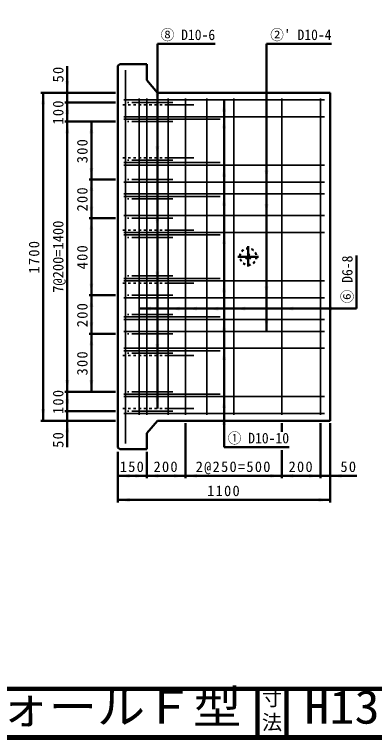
# Model space of a CAD drawing. Units: millimetres, scale not verified. Extents: x 100 to 4105, y 100 to 2870.
# Drawn here: x 2146 to 2892, y 100 to 1603 of the extents above; entities that cross this region are included whole.
import ezdxf
from ezdxf.enums import TextEntityAlignment as Align

# ---------------------------------------------------------------- set-up
doc = ezdxf.new("R2010")
doc.units = ezdxf.units.MM
doc.header["$LTSCALE"] = 5
doc.linetypes.add('USER2', pattern=[13.4, 10, -1.2, 1, -1.2])
doc.linetypes.add('USER3', pattern=[2.2, 1, -1.2])
doc.layers.add('V-nasSTD', color=7, linetype='Continuous', lineweight=50)
doc.styles.add('ＭＳ ゴシック', font='')
doc.styles.get('ＭＳ ゴシック').set_extended_font_data('MS Gothic')

msp = doc.modelspace()

# ---------------------------------------------------------------- hatches: boundary and pattern name
at = {"layer": 'V-nasSTD'}
for points in [[(2255.459, 1465.008), (2259.459, 1465.008), (2255.459, 1441.008), (2251.459, 1465.008)], [(2205.459, 1417.008), (2209.459, 1417.008), (2205.459, 1441.008), (2201.459, 1417.008)], [(2442.176, 1440.008), (2446.176, 1440.008), (2442.176, 1416.008), (2438.176, 1440.008)], [(2255.459, 1397.008), (2259.459, 1397.008), (2255.459, 1421.008), (2251.459, 1397.008)], [(2580.459, 1402.008), (2576.459, 1402.008), (2580.459, 1426.008), (2584.459, 1402.008)], [(2255.459, 1405.008), (2259.459, 1405.008), (2255.459, 1381.008), (2251.459, 1405.008)], [(2580.459, 1367.008), (2576.459, 1367.008), (2580.459, 1391.008), (2584.459, 1367.008)], [(2255.459, 1357.008), (2259.459, 1357.008), (2255.459, 1381.008), (2251.459, 1357.008)], [(2305.459, 1357.008), (2309.459, 1357.008), (2305.459, 1381.008), (2301.459, 1357.008)], [(2442.176, 1330.008), (2446.176, 1330.008), (2442.176, 1306.008), (2438.176, 1330.008)], [(2305.459, 1285.008), (2309.459, 1285.008), (2305.459, 1261.008), (2301.459, 1285.008)], [(2580.459, 1267.008), (2576.459, 1267.008), (2580.459, 1291.008), (2584.459, 1267.008)], [(2668.459, 1279.808), (2672.459, 1279.808), (2668.459, 1255.808), (2664.459, 1279.808)], [(2305.459, 1237.008), (2309.459, 1237.008), (2305.459, 1261.008), (2301.459, 1237.008)], [(2580.459, 1207.008), (2576.459, 1207.008), (2580.459, 1231.008), (2584.459, 1207.008)], [(2305.459, 1205.008), (2309.459, 1205.008), (2305.459, 1181.008), (2301.459, 1205.008)], [(2668.459, 1210.208), (2672.459, 1210.208), (2668.459, 1186.208), (2664.459, 1210.208)], [(2305.459, 1157.008), (2309.459, 1157.008), (2305.459, 1181.008), (2301.459, 1157.008)], [(2442.176, 1180.008), (2446.176, 1180.008), (2442.176, 1156.008), (2438.176, 1180.008)], [(2580.459, 1127.008), (2576.459, 1127.008), (2580.459, 1151.008), (2584.459, 1127.008)], [(2442.176, 1070.008), (2446.176, 1070.008), (2442.176, 1046.008), (2438.176, 1070.008)], [(2305.459, 1045.008), (2309.459, 1045.008), (2305.459, 1021.008), (2301.459, 1045.008)], [(2580.459, 1027.008), (2576.459, 1027.008), (2580.459, 1051.008), (2584.459, 1027.008)], [(2668.459, 1039.808), (2672.459, 1039.808), (2668.459, 1015.808), (2664.459, 1039.808)], [(2305.459, 997.008), (2309.459, 997.008), (2305.459, 1021.008), (2301.459, 997.008)], [(2428.764, 993.408), (2428.764, 989.408), (2404.764, 993.408), (2428.764, 997.408)], [(2444.459, 993.408), (2444.459, 989.408), (2420.459, 993.408), (2444.459, 997.408)], [(2488.764, 993.408), (2488.764, 989.408), (2464.764, 993.408), (2488.764, 997.408)], [(2524.459, 993.408), (2524.459, 989.408), (2500.459, 993.408), (2524.459, 997.408)], [(2568.459, 993.261), (2568.459, 989.261), (2544.459, 993.261), (2568.459, 997.261)], [(2624.459, 993.408), (2624.459, 989.408), (2600.459, 993.408), (2624.459, 997.408)], [(2724.459, 993.408), (2724.459, 989.408), (2700.459, 993.408), (2724.459, 997.408)], [(2804.459, 993.408), (2804.459, 989.408), (2780.459, 993.408), (2804.459, 997.408)], [(2305.459, 965.008), (2309.459, 965.008), (2305.459, 941.008), (2301.459, 965.008)], [(2580.459, 947.008), (2576.459, 947.008), (2580.459, 971.008), (2584.459, 947.008)], [(2668.459, 970.208), (2672.459, 970.208), (2668.459, 946.208), (2664.459, 970.208)], [(2305.459, 917.008), (2309.459, 917.008), (2305.459, 941.008), (2301.459, 917.008)], [(2442.176, 920.008), (2446.176, 920.008), (2442.176, 896.008), (2438.176, 920.008)], [(2580.459, 887.008), (2576.459, 887.008), (2580.459, 911.008), (2584.459, 887.008)], [(2255.459, 845.008), (2259.459, 845.008), (2255.459, 821.008), (2251.459, 845.008)], [(2305.459, 845.008), (2309.459, 845.008), (2305.459, 821.008), (2301.459, 845.008)], [(2255.459, 797.008), (2259.459, 797.008), (2255.459, 821.008), (2251.459, 797.008)], [(2255.459, 805.008), (2259.459, 805.008), (2255.459, 781.008), (2251.459, 805.008)], [(2442.176, 810.008), (2446.176, 810.008), (2442.176, 786.008), (2438.176, 810.008)], [(2580.459, 787.008), (2576.459, 787.008), (2580.459, 811.008), (2584.459, 787.008)], [(2205.459, 785.008), (2209.459, 785.008), (2205.459, 761.008), (2201.459, 785.008)], [(2580.459, 752.008), (2576.459, 752.008), (2580.459, 776.008), (2584.459, 752.008)], [(2255.459, 737.008), (2259.459, 737.008), (2255.459, 761.008), (2251.459, 737.008)], [(2384.459, 646.608), (2384.459, 642.608), (2360.459, 646.608), (2384.459, 650.608)], [(2396.459, 646.608), (2396.459, 642.608), (2420.459, 646.608), (2396.459, 650.608)], [(2444.459, 646.608), (2444.459, 642.608), (2420.459, 646.608), (2444.459, 650.608)], [(2476.459, 646.608), (2476.459, 642.608), (2500.459, 646.608), (2476.459, 650.608)], [(2524.459, 646.608), (2524.459, 642.608), (2500.459, 646.608), (2524.459, 650.608)], [(2676.459, 646.608), (2676.459, 642.608), (2700.459, 646.608), (2676.459, 650.608)], [(2724.459, 646.608), (2724.459, 642.608), (2700.459, 646.608), (2724.459, 650.608)], [(2756.459, 646.608), (2756.459, 642.608), (2780.459, 646.608), (2756.459, 650.608)], [(2824.459, 646.608), (2824.459, 642.608), (2800.459, 646.608), (2824.459, 650.608)], [(2384.459, 596.608), (2384.459, 592.608), (2360.459, 596.608), (2384.459, 600.608)], [(2776.459, 596.608), (2776.459, 592.608), (2800.459, 596.608), (2776.459, 600.608)]]:
    msp.add_hatch(color=256, dxfattribs=at).paths.add_polyline_path(points)

# ---------------------------------------------------------------- linework, layer by layer
for p, q in [((2442.176, 786.008), (2442.176, 1542.208)), ((2442.176, 1542.208), (2562.176, 1542.208)), ((2668.459, 946.208), (2668.459, 1542.208)), ((2668.459, 1542.208), (2803.459, 1542.208)), ((2255.459, 1441.008), (2255.459, 1496.008)), ((2364.059, 1500.408), (2360.459, 1496.808)), ((2360.459, 1496.808), (2360.459, 705.208)), ((2420.459, 1500.408), (2364.059, 1500.408)), ((2420.459, 1500.408), (2420.459, 1467.187)), ((2420.459, 1467.187), (2442.523, 1441.008)), ((2355.459, 1441.008), (2200.459, 1441.008)), ((2205.459, 1441.008), (2205.459, 761.008)), ((2255.459, 1421.008), (2255.459, 1441.008)), ((2800.459, 1441.008), (2442.523, 1441.008)), ((2800.459, 761.008), (2800.459, 1441.008)), ((2355.459, 1421.008), (2250.459, 1421.008)), ((2255.459, 1421.008), (2255.459, 1381.008)), ((2580.459, 706.008), (2580.459, 1426.008)), ((2355.459, 1381.008), (2250.459, 1381.008)), ((2255.459, 821.008), (2255.459, 1381.008)), ((2305.459, 1261.008), (2305.459, 1381.008)), ((2355.459, 1261.008), (2300.459, 1261.008)), ((2305.459, 1181.008), (2305.459, 1261.008)), ((2355.459, 1181.008), (2300.459, 1181.008)), ((2305.459, 1021.008), (2305.459, 1181.008)), ((2854.764, 993.408), (2854.764, 1103.408)), ((2355.459, 1021.008), (2300.459, 1021.008)), ((2305.459, 941.008), (2305.459, 1021.008)), ((2404.764, 993.408), (2854.764, 993.408)), ((2355.459, 941.008), (2300.459, 941.008)), ((2305.459, 821.008), (2305.459, 941.008)), ((2355.459, 821.008), (2250.459, 821.008)), ((2255.459, 781.008), (2255.459, 821.008)), ((2355.459, 781.008), (2250.459, 781.008)), ((2255.459, 781.008), (2255.459, 761.008)), ((2355.459, 761.008), (2200.459, 761.008)), ((2255.459, 761.008), (2255.459, 706.008)), ((2442.523, 761.008), (2420.459, 734.829)), ((2800.459, 761.008), (2442.523, 761.008)), ((2500.459, 641.608), (2500.459, 756.008)), ((2700.459, 738.008), (2700.459, 756.008)), ((2780.459, 641.608), (2780.459, 756.008)), ((2800.459, 591.608), (2800.459, 756.008)), ((2420.459, 734.829), (2420.459, 701.608)), ((2360.459, 705.208), (2364.059, 701.608)), ((2360.459, 591.608), (2360.459, 696.608)), ((2364.059, 701.608), (2420.559, 701.608)), ((2420.459, 641.608), (2420.459, 696.608)), ((2580.459, 706.008), (2715.459, 706.008)), ((2700.459, 641.608), (2700.459, 699.608)), ((2420.459, 646.608), (2360.459, 646.608)), ((2420.459, 646.608), (2500.459, 646.608)), ((2500.459, 646.608), (2700.459, 646.608)), ((2700.459, 646.608), (2780.459, 646.608)), ((2780.459, 646.608), (2800.459, 646.608)), ((2800.459, 646.608), (2855.459, 646.608)), ((2800.459, 596.608), (2360.459, 596.608))]:
    msp.add_line(p, q, dxfattribs=at)
at = {"layer": 'V-nasSTD', "lineweight": 35}
for p, q in [((2375.859, 1488.008), (2375.859, 714.008)), ((2404.764, 773.008), (2404.764, 1429.008)), ((2420.459, 773.008), (2420.459, 1429.008)), ((2464.764, 773.008), (2464.764, 1429.008)), ((2500.459, 773.008), (2500.459, 1429.008)), ((2544.459, 773.008), (2544.459, 1429.008)), ((2600.459, 773.008), (2600.459, 1429.008)), ((2700.459, 773.008), (2700.459, 1429.008)), ((2780.459, 773.008), (2780.459, 1429.008)), ((2788.459, 1426.008), (2372.459, 1426.008)), ((2393.984, 1421.008), (2473.984, 1421.008)), ((2457.617, 1416.008), (2517.617, 1416.008)), ((2788.459, 1391.008), (2372.459, 1391.008)), ((2572.459, 1386.008), (2372.459, 1386.008)), ((2393.984, 1381.008), (2473.984, 1381.008)), ((2572.459, 1296.008), (2372.459, 1296.008)), ((2393.984, 1301.008), (2473.984, 1301.008)), ((2457.617, 1306.008), (2517.617, 1306.008)), ((2788.459, 1291.008), (2372.459, 1291.008)), ((2788.459, 1255.808), (2372.459, 1255.808)), ((2393.984, 1261.008), (2473.984, 1261.008)), ((2788.459, 1231.008), (2372.459, 1231.008)), ((2572.459, 1226.008), (2372.459, 1226.008)), ((2393.984, 1221.008), (2473.984, 1221.008)), ((2788.459, 1186.208), (2372.459, 1186.208)), ((2393.984, 1181.008), (2473.984, 1181.008)), ((2788.459, 1151.008), (2372.459, 1151.008)), ((2572.459, 1146.008), (2372.459, 1146.008)), ((2457.617, 1156.008), (2517.617, 1156.008)), ((2393.984, 1141.008), (2473.984, 1141.008)), ((2572.459, 1056.008), (2372.459, 1056.008)), ((2393.984, 1061.008), (2473.984, 1061.008)), ((2788.459, 1051.008), (2372.459, 1051.008)), ((2457.617, 1046.008), (2517.617, 1046.008)), ((2788.459, 1015.808), (2372.459, 1015.808)), ((2393.984, 1021.008), (2473.984, 1021.008)), ((2393.984, 981.008), (2473.984, 981.008)), ((2572.459, 976.008), (2372.459, 976.008)), ((2788.459, 971.008), (2372.459, 971.008)), ((2788.459, 946.208), (2372.459, 946.208)), ((2393.984, 941.008), (2473.984, 941.008)), ((2788.459, 911.008), (2372.459, 911.008)), ((2572.459, 906.008), (2372.459, 906.008)), ((2393.984, 901.008), (2473.984, 901.008)), ((2457.617, 896.008), (2517.617, 896.008)), ((2572.459, 816.008), (2372.459, 816.008)), ((2393.984, 821.008), (2473.984, 821.008)), ((2788.459, 811.008), (2372.459, 811.008)), ((2457.617, 786.008), (2517.617, 786.008)), ((2788.459, 776.008), (2372.459, 776.008)), ((2393.984, 781.008), (2473.984, 781.008))]:
    msp.add_line(p, q, dxfattribs=at)
at = {"layer": 'V-nasSTD', "linetype": 'USER3', "lineweight": 35}
for p, q in [((2370.459, 1416.008), (2457.617, 1416.008)), ((2393.984, 1421.008), (2380.459, 1421.008)), ((2393.984, 1381.008), (2380.459, 1381.008)), ((2370.459, 1306.008), (2457.617, 1306.008)), ((2393.984, 1301.008), (2380.459, 1301.008)), ((2393.984, 1261.008), (2380.459, 1261.008)), ((2393.984, 1221.008), (2380.459, 1221.008)), ((2393.984, 1181.008), (2380.459, 1181.008)), ((2370.459, 1156.008), (2457.617, 1156.008)), ((2393.984, 1141.008), (2380.459, 1141.008)), ((2393.984, 1061.008), (2380.459, 1061.008)), ((2370.459, 1046.008), (2457.617, 1046.008)), ((2393.984, 1021.008), (2380.459, 1021.008)), ((2393.984, 981.008), (2380.459, 981.008)), ((2393.984, 941.008), (2380.459, 941.008)), ((2370.459, 896.008), (2457.617, 896.008)), ((2393.984, 901.008), (2380.459, 901.008)), ((2393.984, 821.008), (2380.459, 821.008)), ((2370.459, 786.008), (2457.617, 786.008)), ((2393.984, 781.008), (2380.459, 781.008))]:
    msp.add_line(p, q, dxfattribs=at)
at = {"layer": 'V-nasSTD', "linetype": 'USER2'}
for p, q in [((2630.459, 1122.808), (2630.459, 1080.408)), ((2609.259, 1101.008), (2651.659, 1101.008))]:
    msp.add_line(p, q, dxfattribs=at)
at = {"layer": 'V-nasSTD', "lineweight": 100}
for p, q in [((105, 205), (4100, 205)), ((2650, 205), (2650, 105)), ((2710, 205), (2710, 105)), ((105, 105), (4100, 105))]:
    msp.add_line(p, q, dxfattribs=at)
at = {"layer": 'V-nasSTD', "lineweight": 13}
msp.add_lwpolyline([(100, 100), (100, 2870), (4105, 2870), (4105, 100)], close=True, dxfattribs=at)
at = {"layer": 'V-nasSTD', "linetype": 'USER3'}
for radius in [17.2, 5]:
    msp.add_circle((2630.459, 1101.008), radius, dxfattribs=at)

# ---------------------------------------------------------------- texts
at = {"layer": 'V-nasSTD', "style": 'ＭＳ ゴシック', "width": 0.95}
for s, p in [('⑧ D10-6', (2505.541, 1572.016)), ("②' D10-4", (2739.744, 1572.016)), ('① D10-10', (2651.744, 735.816))]:
    msp.add_text(s, height=21.85, dxfattribs=at).set_placement(p, align=Align.TOP_CENTER)
at = {"layer": 'V-nasSTD', "style": 'ＭＳ ゴシック'}
msp.add_text('7@200=1400', height=21.99, rotation=90, dxfattribs=at).set_placement((2225.459, 1101.008), align=Align.TOP_CENTER)
at = {"layer": 'V-nasSTD', "style": 'ＭＳ ゴシック', "width": 0.95}
msp.add_text('⑥ D6-8', height=21.85, rotation=90, dxfattribs=at).set_placement((2824.956, 1053.852), align=Align.TOP_CENTER)
at = {"layer": 'V-nasSTD', "style": 'ＭＳ ゴシック'}
for s, width, p in [('1stタッチウォールＦ型', 1.05, (1569.25, 202.47)), ('H1300×B1100×L1997', 1.1, (2746.75, 202.508))]:
    msp.add_text(s, height=69.65, dxfattribs=dict(at, width=width)).set_placement(p, align=Align.TOP_LEFT)
for s, p in [('寸', (2658.982, 200.999)), ('法', (2658.976, 151.01))]:
    msp.add_text(s, height=30.79, dxfattribs=at).set_placement(p, align=Align.TOP_LEFT)
at = {"layer": 'V-nasSTD', "char_height": 21.99, "attachment_point": 2, "rotation": 90, "style": 'ＭＳ ゴシック'}
for s, insert in [('\\T1.17;50', (2225.459, 1479.758)), ('\\T1.17;100', (2225.459, 1401.008)), ('\\T1.17;300', (2275.459, 1321.008)), ('\\T1.17;200', (2275.459, 1221.008)), ('\\T1.17;1700', (2175.459, 1101.008)), ('\\T1.17;400', (2275.459, 1101.008)), ('\\T1.17;200', (2275.459, 981.008)), ('\\T1.17;300', (2275.459, 881.008)), ('\\T1.17;100', (2225.459, 801.008)), ('\\T1.17;50', (2225.459, 722.258))]:
    msp.add_mtext(s, dxfattribs=dict(at, insert=insert))
at = {"layer": 'V-nasSTD', "char_height": 21.99, "attachment_point": 2, "style": 'ＭＳ ゴシック'}
for s, insert in [('\\T1.17;150', (2390.459, 676.608)), ('\\T1.17;200', (2460.459, 676.608)), ('\\T1.17;2@250=500', (2600.459, 676.608)), ('\\T1.17;200', (2740.459, 676.608)), ('\\T1.17;50', (2839.209, 676.608)), ('\\T1.17;1100', (2580.459, 626.608))]:
    msp.add_mtext(s, dxfattribs=dict(at, insert=insert))

doc.saveas('drawing.dxf')
